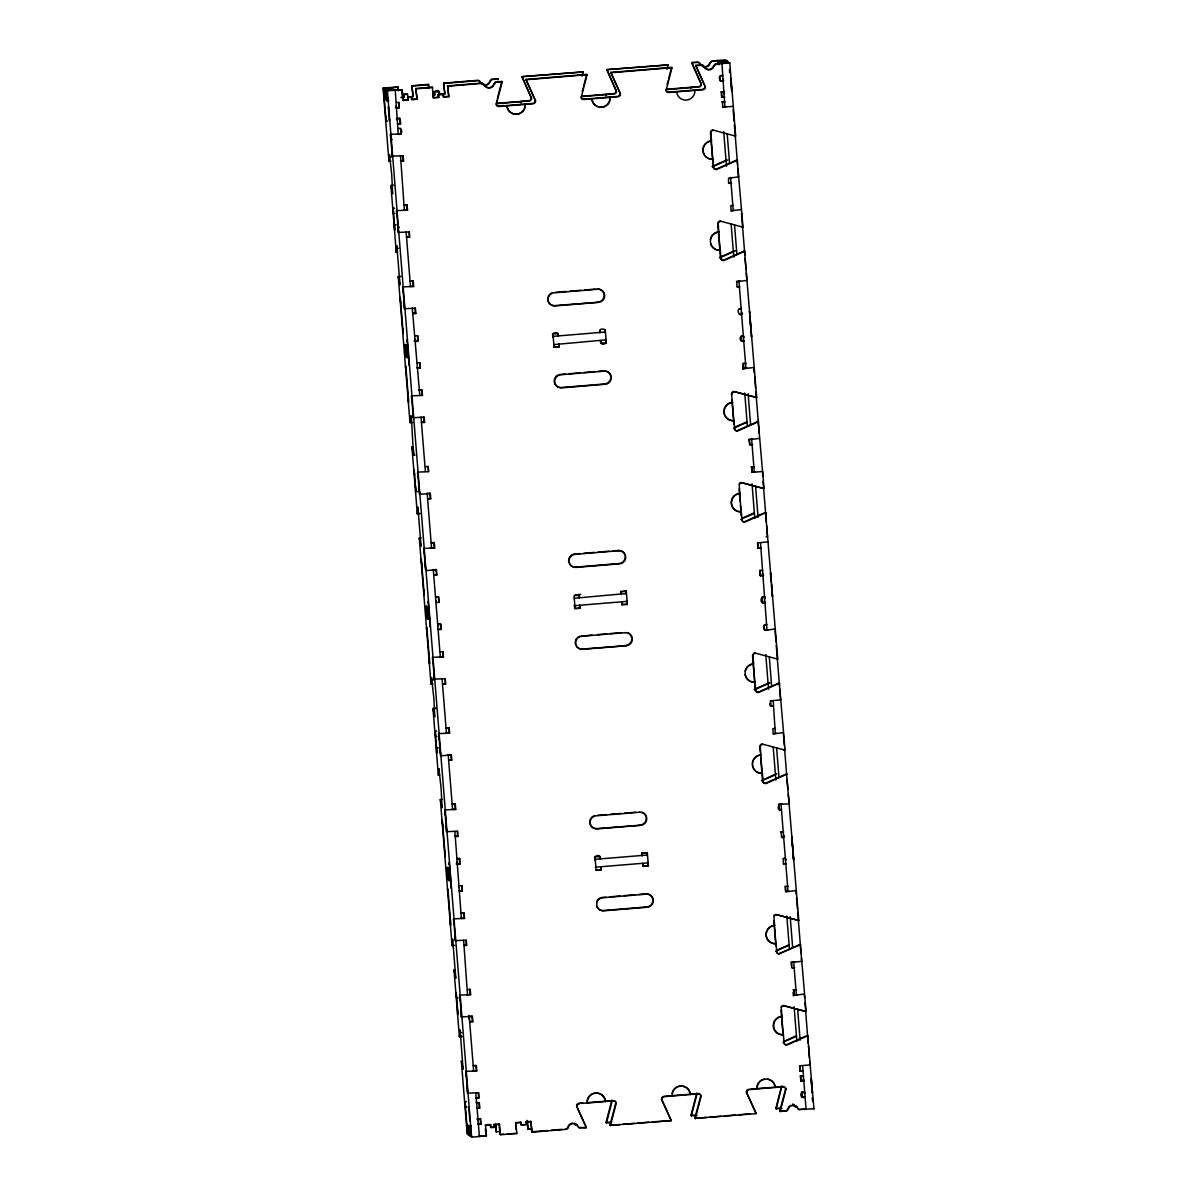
<?xml version="1.0" encoding="UTF-8"?>
<svg xmlns="http://www.w3.org/2000/svg" width="1197" height="1197" viewBox="0 0 1197 1197"><rect width="100%" height="100%" fill="white"/><g stroke="black" fill="none" stroke-linecap="round" stroke-linejoin="round"><path stroke-width="1.5" d="M398.571 90.688L397.868 86.902L383.055 88.129L388.935 161.206L389.504 154.563L391.718 174.612L392.661 193.779L390.925 185.565L396.267 252.253L397.569 252.148L396.282 252.223M396.297 252.178L396.835 245.609L400.007 284.796L398.257 276.612L409.973 422.706L412.621 422.406M410.002 422.616C412.037 395.07 411.858 458.451 415.015 455.159M419.908 513.528L417.304 513.752L417.873 507.094L421.06 546.296L419.294 538.111L431.01 684.19L432.97 684.026M431.04 684.115L431.593 677.547L433.927 699.257L434.75 716.764L432.985 708.504L438.341 775.237L439.643 775.132L438.371 775.162L438.91 768.579L441.124 788.643L442.097 807.78L440.331 799.596L452.047 945.675L454.695 945.391M452.077 945.6L452.631 939.032L455.803 978.233L454.022 969.974L455.309 969.854M457.045 861.93L457.089 863.815M743.711 337.689C744.534 333.185 737.367 337.18 741.242 341.1L744.28 341.175L741.676 341.384L741.257 336.162M724.065 93.62L724.02 91.735L721.192 91.81L721.611 97.032L724.649 97.122L721.611 97.032M496.905 100.219L496.381 104.124A2.618 2.618 0 0 0 499.209 106.518L533.174 103.72A2.618 2.618 0 0 0 535.583 100.892L526.53 80.453A2.633 2.633 0 0 1 526.351 79.72L525.932 79.421A2.633 2.633 0 0 0 526.096 80.154L535.508 100.832M497.368 98.423L501.618 82.174A2.633 2.618 0 0 0 501.678 81.426L495.408 82.054L493.837 83.82A5.252 5.237 -55 0 1 484.83 85.96L483.558 83.985A2.633 2.618 0 0 0 481.374 83.102L447.558 85.9L448.815 96.643L447.558 85.9M496.381 104.124L502.052 82.473A2.633 2.618 0 0 0 502.097 81.725L501.678 81.426M582.041 76.309L582.984 72.703A2.618 2.618 0 0 0 583.044 71.94L521.982 76.653A2.633 2.633 0 0 0 522.146 77.386L531.199 97.825A2.618 2.618 0 0 1 529.269 100.578L520.964 101.311A9.187 9.172 -55 0 1 520.934 102.987M582.266 91.406L583.208 87.8M583.687 85.989L586.515 75.172A2.633 2.618 0 0 0 586.575 74.409L525.932 79.421M620.405 93.83L610.994 73.152A2.633 2.633 0 0 1 610.829 72.404L611.248 72.703A2.633 2.633 0 0 0 611.413 73.436L620.465 93.875A2.618 2.618 0 0 1 618.071 96.703L584.091 99.516A2.618 2.618 0 0 1 581.263 97.122L586.934 75.471A2.633 2.618 0 0 0 586.994 74.708L586.56 74.409M666.938 69.291L667.881 65.685A2.618 2.618 0 0 0 667.926 64.922L606.864 69.635A2.633 2.633 0 0 0 607.044 70.384L616.096 90.807A2.633 2.618 0 0 1 613.687 93.635L581.278 96.329M667.163 84.389L668.106 80.783M668.569 78.987L671.412 68.154A2.633 2.618 0 0 0 671.457 67.406L610.829 72.404M705.287 86.812L695.891 66.134A2.633 2.633 0 0 1 695.711 65.401L696.145 65.685A2.633 2.633 0 0 0 696.31 66.433L705.362 86.872A2.618 2.618 0 0 1 702.968 89.7L668.988 92.498A2.618 2.618 0 0 1 666.16 90.104L671.831 68.453A2.633 2.618 0 0 0 671.876 67.69L671.457 67.406M610.231 1122.606L606.131 1122.606A2.633 2.633 0 0 1 606.176 1121.858L611.847 1100.208M606.55 1122.906A2.633 2.633 0 0 1 606.61 1122.158L612.28 1100.507M613.956 1100.686A2.618 2.618 0 0 1 615.812 1102.976L610.141 1124.626A2.633 2.633 0 0 0 610.081 1125.375L671.143 1120.661A2.618 2.618 0 0 0 670.978 1119.928L661.567 1099.25A2.618 2.618 0 0 1 663.901 1096.377L670.694 1095.809M610.515 1125.674A2.633 2.633 0 0 1 610.56 1124.911L616.231 1103.275A2.618 2.618 0 0 0 613.403 1100.866L613.059 1100.627M696.968 1115.439L691.028 1115.604A2.633 2.633 0 0 1 691.073 1114.841L696.744 1093.19M691.447 1115.903A2.633 2.633 0 0 1 691.492 1115.14L697.163 1093.489M785.95 1089.195L785.591 1088.956A2.618 2.618 0 0 0 782.763 1086.547L748.798 1089.36A2.618 2.618 0 0 0 746.389 1092.188L755.861 1112.911A2.618 2.618 0 0 1 756.04 1113.659L694.978 1118.372A2.633 2.633 0 0 1 695.023 1117.609L700.694 1095.958A2.618 2.618 0 0 0 697.881 1093.564L672.4 1095.659M695.397 1118.671A2.633 2.633 0 0 1 695.457 1117.908L701.128 1096.257A2.618 2.618 0 0 0 698.3 1093.863L697.941 1093.609M781.85 1108.437L775.925 1108.587A2.633 2.633 0 0 1 775.97 1107.838L781.641 1086.188M776.344 1108.886A2.633 2.633 0 0 1 776.389 1108.123L781.776 1086.278M797.995 1108.437A5.252 5.237 -55 0 0 788.135 1109.245A2.618 2.618 0 0 1 785.816 1111.19L779.875 1111.355A2.633 2.633 0 0 1 779.92 1110.592L785.591 1088.956M780.294 1111.654A2.633 2.633 0 0 1 780.339 1110.891L786.01 1089.24A2.618 2.618 0 0 0 783.197 1086.846L782.838 1086.592M567.543 1127.828L568.485 1125.674A5.252 5.237 -55 0 1 572.51 1123.22M712.065 166.488L725.696 160.413M712.484 166.787L727.821 159.949M711.078 130.937A2.618 2.618 0 0 0 710.464 132.852L713.203 166.847A2.633 2.618 0 0 0 716.015 169.241L736.454 160.144A2.648 2.633 0 0 1 737.202 159.979L742.993 227.041A2.633 2.618 0 0 1 742.245 226.996L720.19 221.071A2.618 2.618 0 0 0 718.798 221.61M716.449 169.54L736.888 160.443A2.648 2.633 0 0 1 737.621 160.278M719.397 257.535L734.719 250.697M719.816 257.819L735.138 250.996M718.409 221.984A2.618 2.618 0 0 0 717.781 223.899L720.519 257.894A2.618 2.618 0 0 0 723.347 260.288L743.786 251.19A2.633 2.633 0 0 1 744.519 251.026L756.713 397.494A2.618 2.618 0 0 1 755.95 397.434L733.956 391.554M744.953 251.325A2.633 2.633 0 0 0 744.205 251.49L723.766 260.587A2.618 2.618 0 0 1 720.938 258.193L720.579 257.939M734.808 427.209L746.733 421.913M733.537 428.272L747.152 422.197M734.315 428.81A2.618 2.618 0 0 0 737.053 430.74L757.492 421.643A2.633 2.633 0 0 1 758.24 421.464L764.03 488.526A2.633 2.618 0 0 1 763.282 488.481L741.287 482.6A2.618 2.618 0 0 0 740.285 482.825M758.659 421.763A2.633 2.633 0 0 0 757.925 421.942L737.487 431.04A2.618 2.618 0 0 1 734.659 428.631L734.285 428.376M742.14 518.256L754.05 512.944M740.853 519.318L754.484 513.244M765.99 512.81A2.633 2.633 0 0 0 765.242 512.974L744.803 522.087A2.618 2.618 0 0 1 741.975 519.678L741.616 519.423A2.618 2.618 0 0 0 744.384 521.787L764.823 512.69A2.633 2.633 0 0 1 765.556 512.511L777.751 658.978A2.618 2.618 0 0 1 776.988 658.934L754.948 653.008A2.618 2.618 0 0 0 753.541 653.547M754.14 689.457L769.476 682.634M754.574 689.756L769.895 682.933M752.853 654.37A2.618 2.618 0 0 0 752.539 655.836L755.277 689.831A2.618 2.618 0 0 0 758.105 692.225L778.544 683.128A2.633 2.633 0 0 1 779.277 682.963L785.067 750.025A2.618 2.618 0 0 1 784.319 749.965L762.265 744.055A2.618 2.618 0 0 0 760.873 744.594M779.696 683.263A2.633 2.633 0 0 0 778.963 683.427L758.524 692.524A2.618 2.618 0 0 1 755.696 690.13L755.322 689.861M761.472 780.504L776.793 773.681M761.89 780.803L775.521 774.743M760.723 757.611L762.594 780.878A2.618 2.618 0 0 0 765.422 783.272L785.86 774.175A2.633 2.633 0 0 1 786.609 774.01L798.788 920.463A2.618 2.618 0 0 1 798.025 920.418L776.03 914.538A2.618 2.618 0 0 0 775.043 914.762M787.028 774.294A2.633 2.633 0 0 0 786.279 774.474L765.856 783.571A2.618 2.618 0 0 1 763.028 781.177L762.654 780.908M776.883 950.194L788.808 944.882M775.611 951.256L789.227 945.181M776.314 951.316A2.618 2.618 0 0 0 779.142 953.71L799.581 944.613A2.633 2.633 0 0 1 800.314 944.448L806.105 1011.51A2.618 2.618 0 0 1 805.357 1011.465L783.362 1005.585M779.142 953.725L800 944.912A2.633 2.633 0 0 1 800.733 944.747M784.215 1041.24L796.14 1035.929M782.928 1042.288L796.559 1036.228M808.065 1035.794A2.633 2.633 0 0 0 807.332 1035.959L786.893 1045.056A2.618 2.618 0 0 1 784.065 1042.662L783.691 1042.407A2.618 2.618 0 0 0 786.459 1044.757L806.898 1035.659A2.633 2.633 0 0 1 807.646 1035.495L813.945 1108.871L798.623 1109.32M502.097 81.725L495.827 82.354L494.256 84.119A5.252 5.237 -55 0 1 485.249 86.259L483.977 84.269A2.633 2.618 0 0 0 481.807 83.401L447.977 86.184M721.522 63.261L715.252 63.905L713.696 65.67A5.252 5.237 -55 0 1 703.836 66.478A2.618 2.618 0 0 0 701.233 64.937L695.711 65.401M411.843 85.75L413.1 96.508L411.843 85.75L428.361 84.389L429.065 88.174M443.593 83.132L444.865 93.875L443.593 83.132L477.423 80.334A2.618 2.618 0 0 1 479.608 81.216L480.88 83.192M497.728 78.658A2.618 2.618 0 0 1 497.668 79.421L498.087 79.705A2.618 2.618 0 0 0 498.147 78.957L491.458 79.286L489.887 81.052A5.252 5.237 -55 0 1 483.678 84.852M666.175 89.311L698.584 86.633A2.633 2.618 0 0 0 700.993 83.805L691.926 63.366A2.633 2.633 0 0 1 691.761 62.633L697.282 62.169A2.618 2.618 0 0 1 699.886 63.71A5.252 5.237 -55 0 0 700.724 65.027M398.287 87.201L383.474 88.428L386.107 121.106M412.262 86.049L428.78 84.688M444.027 83.416L477.842 80.633A2.618 2.618 0 0 1 480.027 81.516L481.299 83.491A5.252 5.237 -55 0 0 490.306 81.351L491.877 79.586L498.147 78.957M521.982 76.653L583.029 71.94M606.864 69.635L667.926 64.922M691.761 62.633L697.701 62.468A2.618 2.618 0 0 1 700.305 64.01A5.252 5.237 -55 0 0 701.143 65.326M383.055 88.129L384.162 88.907L392.003 88.249L391.314 87.77M717.871 64.144L717.572 60.493L718.679 61.271L726.519 60.628L725.412 59.85L712.065 60.957L709.731 62.902A5.252 5.237 -55 0 1 701.996 66.089M384.985 89.476L393.723 89.461L384.985 89.476L385.823 99.935L384.162 88.907M388.786 100.982L387.469 101.087L386.631 90.628L394.471 89.984L395.279 90.538L398.212 133.735M394.845 90.239L402.237 89.97L403.09 100.428L408.312 99.994L407.683 97.077L408.312 99.994M415.793 88.518L417.065 99.276L415.793 88.518L432.312 87.157L433.568 97.915L438.805 97.481L438.162 94.563L438.805 97.481M386.631 90.628L402.237 89.97M416.212 88.817L432.73 87.441M526.351 79.72L586.994 74.708M611.248 72.703L671.876 67.69M696.145 65.685L701.651 65.237A2.618 2.618 0 0 1 704.255 66.778A5.252 5.237 -55 0 0 714.115 65.97L716.434 64.01L729.796 62.917L735.676 135.994A2.633 2.618 0 0 1 734.913 135.949L712.858 130.024A2.618 2.618 0 0 0 711.467 130.563M403.718 94.324L404.362 97.226L403.718 94.324C411.544 91.974 403.569 100.234 412.681 96.209M434.212 91.795L434.84 94.713L434.212 91.795C441.124 86.438 439.823 99.65 439 91.406M404.152 94.608L407.668 94.324M434.631 92.094L439.434 91.705M385.075 96.942L386.377 96.837M385.329 97.122L386.646 97.017M388.292 98.169L386.796 98.139L387.469 101.087M439.209 94.024L444.446 93.59M400.875 97.511L404.362 97.226M407.683 97.077L413.1 96.508M433.538 94.817L434.84 94.713M438.162 94.563L444.865 93.875M408.102 97.376L411.618 97.092L411.828 99.71L417.065 99.276M438.596 94.862L443.384 94.458L443.593 97.077L448.815 96.643M387.185 100.892L388.501 100.787M407.893 99.695L403.09 100.428M411.618 97.092L411.409 99.411L416.631 98.977M432.73 92.378L433.149 97.615L438.371 97.181M448.396 96.359L443.174 96.777L443.384 94.458M396.491 102.388L398.87 102.523L399.289 107.76L396.461 107.82M720.31 75.98C727.596 75.606 715.417 73.241 720.744 81.216L723.138 80.842M395.384 107.745L399.289 107.76M720.04 77.431L720.31 80.917L723.796 80.618M496.396 103.331L521.174 101.446A9.187 9.172 -55 0 1 521.204 102.284M496.815 103.63L529.224 100.952A2.633 2.618 0 0 0 531.633 98.124L522.565 77.685A2.633 2.633 0 0 1 522.401 76.952M581.712 96.613L614.121 93.935A2.633 2.618 0 0 0 616.515 91.107L607.463 70.683A2.633 2.633 0 0 1 607.298 69.935M666.594 89.61L699.003 86.932A2.633 2.618 0 0 0 701.412 84.104L692.36 63.665A2.633 2.633 0 0 1 692.18 62.932M496.216 104.782A2.618 2.618 0 0 0 498.775 106.219L532.755 103.421A2.618 2.618 0 0 0 535.164 100.593M581.114 97.765A2.618 2.618 0 0 0 583.672 99.216L617.652 96.418A2.618 2.618 0 0 0 620.046 93.575M665.996 90.748A2.618 2.618 0 0 0 668.569 92.199L702.534 89.401A2.618 2.618 0 0 0 704.943 86.573M396.252 118.653L400.172 118.653L400.591 123.889L397.554 123.8L400.591 123.889M721.192 91.81L724.679 91.526M400.172 118.653C396.297 116.318 397.763 123.306 397.135 118.578M385.793 120.882L387.559 121.106M722 101.835L725.038 101.91L722.345 102.074M397.479 133.899C403.09 136.757 402.985 126.478 397.943 128.603M726.19 106.638L722.419 107.057L733.148 106.398M401.399 133.914L390.372 134.378L390.94 139.705M390.791 139.6L392.242 139.6M403.569 160.922L400.531 160.847L403.569 160.922L403.15 155.7L392.122 156.164L391.853 151.031M389.863 157.271L391.165 157.166M388.935 161.206L390.895 161.056M390.91 185.535L393.499 185.266L392.242 185.52M407.115 204.941L404.077 204.867L407.115 204.941L407.534 210.178L396.506 210.642L397.075 215.969M392.706 207.979L394.576 208.263M403.628 210.163L407.534 210.178M728.958 183.41L731.576 183.186L728.539 183.111L728.539 178.173L738.429 176.917M394.995 213.5L393.544 213.5L393.259 208.368M395.758 224.722L394.456 224.827L395.908 224.827M409.703 237.201L406.666 237.111L409.703 237.201L409.284 231.964L398.272 232.427L397.838 227.206L399.289 227.191M733.357 205.42L730.754 205.63L731.172 210.867L741.063 209.61M734.225 210.283L731.172 210.867M397.195 248.318L398.496 248.213M398.242 276.567L400.172 276.372M399.574 276.567L400.875 276.447M413.249 281.22L410.212 281.13L413.249 281.22L413.668 286.442L402.641 286.906L403.209 292.248M409.763 286.442L413.668 286.442M555.438 292.382L566.331 291.484M569.967 291.185L580.844 290.287M584.48 289.988L595.373 289.09M597.602 289.24L554.046 292.831A6.569 6.554 -55 0 0 548.046 299.908A6.569 6.554 -55 0 0 555.109 305.908L598.665 302.317A6.569 6.554 -55 0 0 604.665 295.24A6.569 6.554 -55 0 0 597.602 289.24L597.288 289.016M736.439 281.385L739.926 281.1M415.838 313.464L412.8 313.39L415.838 313.464L415.419 308.228L404.406 308.706L404.122 303.574M737.292 286.921L739.896 286.696L736.858 286.622L736.873 281.684L746.763 280.427M552.371 292.771A6.569 6.554 -55 0 0 554.675 305.609L598.545 302.243M415.015 335.908L417.633 335.684L418.052 340.921C414.581 344.063 414.91 336.148 415.015 340.846M739.073 309.14C746.359 308.766 734.165 306.402 739.492 314.377C743.532 317.025 741.063 309.125 741.691 313.853M414.147 340.906L418.052 340.921M742.559 313.794L739.492 314.377M552.834 337.135L552.565 333.873C560.391 328.517 558.415 341.699 557.787 333.439M552.565 333.873L558.221 333.724M600.026 330.282C600.729 337.644 596.54 325.868 605.263 329.848L606.31 342.926C598.485 348.267 600.475 335.085 601.089 343.344M553.837 344.616L605.532 339.903M559.268 346.801L553.613 346.935L559.268 346.801L559.059 344.197M600.655 343.06L606.31 342.926M417.184 362.93L419.803 362.706L420.222 367.943L417.184 367.868L420.222 367.943M558.969 374.706A6.569 6.554 -55 0 1 560.211 374.466L565.657 374.018M569.293 373.718L580.186 372.821M583.807 372.521L594.7 371.624M598.335 371.324L603.782 370.875A6.569 6.554 -55 0 1 610.829 376.875A6.569 6.554 -55 0 1 604.829 383.953L561.273 387.544A6.569 6.554 -55 0 1 554.51 379M604.201 371.175L560.645 374.766A6.569 6.554 -55 0 0 554.63 381.843A6.569 6.554 -55 0 0 561.692 387.843L605.248 384.252A6.569 6.554 -55 0 0 611.263 377.175A6.569 6.554 -55 0 0 604.201 371.175L603.887 370.95M422.017 390.162L418.98 390.087L422.017 390.162L422.436 395.399L411.409 395.863L411.977 401.19M754.349 373.225L753.766 367.584L743.457 368.556L743.038 363.319L746.075 363.409M743.457 368.556L746.943 368.257M424.606 422.421L421.568 422.332L424.606 422.421L424.187 417.184L413.174 417.663L412.89 412.531M413.234 446.87L411.933 446.975L417.304 513.752M749.157 439.374L749.995 444.895L752.614 444.685L749.576 444.596L749.157 439.374L752.644 439.09M749.576 439.673L759.467 438.416M425.534 466.65L428.152 466.441L428.571 471.663L417.544 472.127L418.112 477.468M415.494 491.264L417.364 491.548M426.416 493.448L430.322 493.463L430.74 498.685L428.122 498.91M751.357 466.83L754.394 466.905L751.357 466.83L752.21 472.351L762.669 471.498L762.654 476.421M430.322 493.463L419.863 494.316L419.025 488.795M427.703 498.61L430.74 498.685M751.791 472.052L755.262 471.768M417.334 513.663L419.952 513.453M419.279 538.066L421.209 537.857M431.249 542.63L434.287 542.705L434.706 547.927L423.693 548.406L424.247 553.732M431.668 542.914L434.287 542.705M430.8 547.927L434.706 547.927M766.065 536.795L767.516 536.78L766.634 525.812M568.949 558.565A6.569 6.554 -55 0 1 574.665 554.031L580.111 553.583M583.732 553.283L594.625 552.386M598.261 552.086L609.153 551.189M612.774 550.889L618.221 550.425A6.569 6.554 -55 0 1 625.283 556.425A6.569 6.554 -55 0 1 619.268 563.503L575.712 567.109A6.569 6.554 -55 0 1 569.353 563.563M618.64 550.725L575.084 554.331A6.569 6.554 -55 0 0 569.084 561.408A6.569 6.554 -55 0 0 576.146 567.408L619.702 563.802A6.569 6.554 -55 0 0 625.702 556.725A6.569 6.554 -55 0 0 618.64 550.725L618.325 550.5M432.551 569.712L436.456 569.727L436.875 574.949L433.838 574.874L436.875 574.949M436.456 569.727L425.997 570.595L425.159 565.059M757.91 548.106L760.948 548.196L757.91 548.106L757.477 542.884L767.801 541.912M438.671 597.183L435.633 597.094L438.671 597.183L439.09 602.405L436.262 602.48M762.728 575.353L762.669 573.468L763.147 575.652L760.11 575.562L759.691 570.341L762.728 570.415M760.11 575.562L763.596 575.278M580.68 594.311L575.518 595.074M575.353 595.208L579.153 594.774M620.644 591.468L621.288 594.385L620.644 591.468L626.181 590.989M579.258 595.223L579.468 597.842L579.258 595.223L574.036 595.657L575.084 608.734L580.306 608.3L579.677 605.383L580.306 608.3M621.063 591.767L626.3 591.333L627.348 604.41L621.692 604.545L627.348 604.41M574.246 598.261L625.941 593.562M574.395 605.158L574.65 608.435L579.887 608.001M762.28 602.585C770.644 601.747 757.851 605.906 761.861 597.363L765.347 597.064M761.861 597.363C765.646 594.61 764.778 601.747 764.479 597.138M441.259 629.427L438.222 629.353L441.259 629.427L440.84 624.206C436.935 621.782 438.461 628.874 437.803 624.116M592.141 635.068L581.577 636.191M597.587 634.619L606.67 633.871M610.29 633.572L621.183 632.659M625.238 632.659L581.682 636.265A6.569 6.554 -55 0 0 575.667 643.343A6.569 6.554 -55 0 0 582.73 649.328L626.285 645.737A6.569 6.554 -55 0 0 632.3 638.659A6.569 6.554 -55 0 0 625.238 632.659L625.133 632.585M440.436 651.871L443.055 651.662L443.474 656.884L432.446 657.362L433.015 662.689M764.494 625.103C771.781 624.729 759.586 622.38 764.913 630.34L774.803 629.083M439.568 656.884L443.474 656.884M764.21 626.555L764.494 630.041L767.98 629.757M576.655 646.589A6.569 6.554 -55 0 0 582.311 649.043L626.181 645.662M445.643 683.906L442.606 683.831L445.643 683.906L445.224 678.684L434.212 679.148L433.927 674.016M431.937 680.255L433.254 680.15M432.97 708.474L435.573 708.25M434.316 708.489L435.633 708.385M449.189 727.926L446.152 727.851L449.189 727.926L449.608 733.163L438.596 733.626L439.149 738.953M770.195 700.858L780.504 699.901M434.78 730.963L436.651 731.247M438.596 733.626L439.898 733.522M770.614 706.095C777.736 705.437 767.427 708.31 770.329 702.609M445.703 733.148L449.608 733.163M436.92 736.379L435.618 736.484L435.334 731.352M437.833 747.706L436.531 747.811L437.982 747.811M447.454 754.933L451.359 754.948L451.778 760.17L448.74 760.095L451.778 760.17M451.359 754.948L440.9 755.816L440.062 750.28M775.447 728.404L772.828 728.614L773.247 733.851L783.272 732.684M776.314 733.267L773.247 733.851M440.316 799.551L442.247 799.357M455.324 804.189L452.286 804.115L455.324 804.189L455.743 809.426L444.73 809.89L445.284 815.217M451.838 809.411L455.743 809.426M597.512 815.366L606.595 814.618M610.216 814.319L621.108 813.421M624.744 813.122L635.637 812.224M639.677 812.224L596.121 815.815A6.569 6.554 -55 0 0 590.121 822.893A6.569 6.554 -55 0 0 597.183 828.893L640.739 825.287A6.569 6.554 -55 0 0 646.739 818.209A6.569 6.554 -55 0 0 639.677 812.224L639.572 812.15M782 804.085L778.529 804.369L789.407 803.8L788.239 794.284M457.912 836.449L454.875 836.359L457.912 836.449L457.493 831.212L446.481 831.676L446.197 826.558M778.948 809.606C786.055 808.933 775.746 811.805 778.663 806.105M640.634 825.212L596.749 828.593A6.569 6.554 -55 0 1 594.445 815.741M459.708 858.668L456.67 858.593L459.708 858.668L460.127 863.905L457.508 864.114L457.089 862.094M780.728 831.825L783.766 831.9L781.147 832.124L781.581 837.346C785.606 840.01 783.137 832.11 783.766 836.838M456.222 863.89L460.127 863.905M784.634 836.763L781.581 837.346M594.909 860.119L594.64 856.843C602.48 851.501 600.49 864.683 599.877 856.409M641.891 855.571L641.682 852.967L647.338 852.833L648.385 865.895L643.163 866.329L642.52 863.426M594.64 856.843L600.296 856.708M641.682 852.967L647.338 852.833M601.343 869.785L595.702 869.92L601.343 869.785L601.133 867.167M642.744 866.029L648.385 865.895M462.296 890.927L459.259 890.837L462.296 890.927L461.877 885.69L459.05 885.765L459.064 887.486M782.898 858.848C786.429 855.825 785.935 863.022 785.546 858.982M783.751 864.369L786.369 864.159L783.332 864.069L783.332 859.147M596.585 901.984A6.569 6.554 -55 0 1 602.3 897.451L605.921 897.152M609.557 896.852L620.45 895.954M624.071 895.655L634.964 894.758M638.6 894.458L645.856 893.86A6.569 6.554 -55 0 1 652.919 899.86A6.569 6.554 -55 0 1 646.904 906.937L603.348 910.528A6.569 6.554 -55 0 1 596.51 905.785M646.275 894.159L602.719 897.75A6.569 6.554 -55 0 0 596.719 904.827A6.569 6.554 -55 0 0 603.767 910.827L647.323 907.221A6.569 6.554 -55 0 0 653.338 900.144A6.569 6.554 -55 0 0 646.275 894.159L645.961 893.935M461.054 913.072L464.092 913.146L464.511 918.383L453.498 918.847L454.052 924.174M461.473 913.371L464.092 913.146M789.018 891.241L785.531 891.526L785.112 886.304L788.15 886.379M460.606 918.368L464.511 918.383M466.68 945.406L463.643 945.316L466.68 945.406L466.261 940.169L455.249 940.633L454.965 935.5M791.516 965.844L791.232 962.358L794.718 962.059M791.232 962.358L801.541 961.386M467.608 989.635L470.226 989.41L470.645 994.647L459.633 995.111L460.187 1000.438M466.74 994.632L470.645 994.647M792.07 967.879L794.688 967.67L791.651 967.58L791.651 962.642M458.107 997.969L456.656 997.969L455.818 992.448M461.099 1011.779L461.384 1016.911L462.685 1016.792M468.491 1016.433L472.396 1016.433L472.815 1021.669L469.778 1021.58L472.815 1021.669M793.446 989.814L796.484 989.889L793.446 989.814L794.284 995.335L804.175 994.079L804.593 997.58M472.396 1016.433L461.384 1016.911M793.865 995.036L797.352 994.752M454.007 969.959L459.379 1036.722C461.533 1024.318 457.823 1032.248 461.608 1032.682M462.027 1036.437L459.409 1036.647L461.997 1036.512M476.361 1065.689L473.324 1065.599L476.361 1065.689L476.78 1070.911L465.768 1071.375L466.321 1076.716M472.875 1070.911L476.78 1070.911M478.95 1097.933L475.927 1097.858L478.95 1097.933L478.531 1092.711L467.518 1093.175L467.234 1088.043M799.88 1069.774L799.566 1065.854L809.875 1064.896M799.985 1071.091L803.022 1071.165L800.045 1071.135M464.586 1101.405L466.456 1101.689M479.339 1102.721L476.301 1102.646L479.339 1102.721L479.758 1107.958L477.154 1108.168M800.374 1075.879L803.411 1075.968L800.374 1075.879L800.793 1081.115L803.83 1081.19L803.367 1079.051L803.396 1080.891M465.424 1106.926L466.875 1106.911M476.72 1107.883L479.758 1107.958M800.793 1081.115L804.279 1080.831M577.612 1103.918A2.618 2.618 0 0 1 579.004 1103.38L582.58 1103.08M587.503 1102.676L612.984 1100.567M605.562 1101.509L587.278 1103.021A9.187 9.172 -55 0 1 595.687 1093.115A9.187 9.172 -55 0 1 605.562 1101.509L613.403 1100.866M690.46 1094.507L672.16 1096.018A9.187 9.172 -55 0 1 680.569 1086.113A9.187 9.172 -55 0 1 690.46 1094.507L698.3 1093.863M764.434 1079.051A9.187 9.172 -55 0 0 756.848 1088.851L783.197 1086.846M579.004 1103.38L587.278 1103.021M672.16 1096.018L664.32 1096.661A2.618 2.618 0 0 0 661.911 1099.489M775.357 1087.489A9.187 9.172 -55 0 0 765.467 1079.096A9.187 9.172 -55 0 0 757.058 1089.001L749.217 1089.659A2.618 2.618 0 0 0 746.808 1092.487M476.735 1118.851L480.64 1118.851L481.059 1124.088L478.097 1124.058L481.059 1124.088M480.64 1118.851L477.812 1118.926M802.02 1092.248L804.489 1091.933M802.08 1097.245C810.444 1096.407 797.651 1100.567 801.661 1092.008M470.975 1125.823L469.658 1125.928L471.259 1126.018M490.561 1124.596L486.61 1124.582M485.129 1125.165L490.366 1124.746L490.994 1127.649L494.511 1127.365L493.882 1124.447L494.511 1127.365M495.618 1124.297L499.538 1124.312L500.376 1134.771L516.895 1133.409L515.623 1122.651L516.191 1129.624M515.623 1122.651L520.845 1122.217L521.488 1125.135L526.276 1124.731L525.648 1121.828L530.87 1121.394L532.126 1132.153L565.957 1129.355A2.618 2.618 0 0 0 567.977 1128.128L568.904 1125.973A5.252 5.237 -55 0 1 578.136 1126.601L578.57 1127.26M490.785 1125.03L485.563 1125.464L486.401 1135.923L471.588 1137.15L469.942 1126.138M494.301 1124.746L499.538 1124.312M516.042 1122.951L521.279 1122.517M526.067 1122.128L531.288 1121.694M470.99 1128.307L469.688 1128.412L471.184 1128.442M490.366 1124.746L490.575 1127.35L494.092 1127.065M520.845 1122.217L521.054 1124.836L524.256 1124.567M527.054 1120.377L527.757 1129.085L531.318 1128.786M606.131 1122.606L611.652 1122.158M691.028 1115.604L696.534 1115.14M775.925 1108.587L781.432 1108.138M469.598 1134.217L467.638 1134.382L465.005 1101.704M495.363 1123.863L495.992 1131.704L500.092 1131.704M527.757 1129.085L531.737 1129.085M460.306 1032.787L463.104 1069.295L461.339 1061.021L467.204 1134.083L469.882 1134.726M468.311 1134.861L467.473 1124.402L469.134 1135.444L470.705 1135.31M479.009 1136.207L486.401 1135.923M499.104 1124.013L499.957 1134.472L503.623 1134.172M507.289 1133.873L516.895 1133.409M530.87 1121.394L531.707 1131.853L547.732 1130.537M551.293 1130.237L561.977 1129.355M579.543 1127.783L586.246 1127.679A2.618 2.618 0 0 0 586.081 1126.946L576.67 1106.252A2.618 2.618 0 0 1 577.223 1104.292M610.096 1125.375L620.196 1124.552M622.949 1124.312L634.35 1123.37M637.642 1123.1L648.894 1122.173M652.35 1121.888L671.143 1120.661M694.978 1118.372L706.769 1117.399M709.686 1117.16L721.058 1116.217M724.38 1115.933L735.601 1115.006M739.073 1114.721L750.16 1113.809M779.875 1111.355L785.382 1110.906A2.618 2.618 0 0 0 787.716 1108.961M799.401 1109.634L805.686 1109.23M578.779 1127.484L586.246 1127.679M796.214 1106.911L794.673 1106.567M796.633 1107.21L793.611 1105.37A5.252 5.237 -55 0 0 792.758 1104.053M576.356 1125.075L574.829 1124.716M576.789 1125.375L573.752 1123.534M756.713 397.494L756.28 397.195A2.618 2.618 0 0 1 755.531 397.135L733.911 391.524A2.618 2.618 0 0 0 732.953 391.778M741.227 482.556L762.848 488.196A2.633 2.618 0 0 0 763.611 488.226L764.03 488.526M775.985 914.493L795.81 919.655M806.105 1011.51L805.686 1011.211A2.618 2.618 0 0 1 804.938 1011.166L783.302 1005.54A2.618 2.618 0 0 0 782.359 1005.809M729.796 62.917L721.148 63.007L721.956 63.561L724.888 106.742M729.542 72.613L729.557 69.321M667.881 65.685L667.522 65.446A2.618 2.618 0 0 0 667.507 64.638M690.744 87.276L690.953 87.426A9.187 9.172 -55 0 1 690.983 88.249M695.128 90.344L694.903 90.194A9.187 9.172 -55 0 1 686.494 100.099A9.187 9.172 -55 0 1 676.619 91.705L676.829 91.855M735.676 135.994L735.242 135.695A2.633 2.618 0 0 1 734.494 135.65L734.808 135.874M712.918 130.069L713.292 130.323A2.618 2.618 0 0 0 710.883 133.151L711.512 140.992A9.187 9.172 -55 0 0 703.103 150.912A9.187 9.172 -55 0 0 712.993 159.306L713.247 166.892M703.267 147.336A9.187 9.172 -55 0 1 711.302 140.857L711.512 140.992M703.043 148.204A9.187 9.172 -55 0 0 712.784 159.156L712.993 159.306M582.984 72.703L582.625 72.448A2.618 2.618 0 0 0 582.61 71.64M730.589 177.56L733.222 210.253M742.993 227.041L742.574 226.742A2.633 2.618 0 0 1 741.811 226.697L742.125 226.921M720.25 221.101L720.609 221.37A2.618 2.618 0 0 0 718.215 224.198L718.843 232.038A9.187 9.172 -55 0 0 710.434 241.944A9.187 9.172 -55 0 0 720.31 250.353L720.953 258.193M711.796 235.869A9.187 9.172 -55 0 1 718.634 231.889L718.843 232.038M710.509 243.455A9.187 9.172 -55 0 0 720.1 250.203L720.31 250.353M502.665 102.822L502.875 102.957A9.187 9.172 -55 0 0 502.979 103.78M738.923 281.071L745.926 368.242M751.492 335.145L751.551 337.03L749.891 315.17M398.87 102.523L398.87 107.461M387.005 100.757L385.883 90.104M385.688 115.885L386.257 121.211M389.294 119.221C390.237 126.897 387.469 101.027 388.591 108.149M403.15 155.7L403.15 160.637M734.659 428.631L734.03 420.79A9.187 9.172 -55 0 1 724.14 412.396A9.187 9.172 -55 0 1 732.549 402.491L731.502 394.352A2.618 2.618 0 0 1 731.606 393.364M730.694 402.626A9.187 9.172 -55 0 1 732.34 402.342L732.549 402.491M729.856 402.895A9.187 9.172 -55 0 0 733.821 420.641L734.03 420.79M604.904 332.063L552.64 336.387M751.626 439.06L754.26 471.738M404.347 209.999L400.531 155.909M409.284 231.964L409.284 236.901M406.097 231.784L410.481 286.263M394.456 229.764L394.591 224.931M733.417 496.605A9.187 9.172 -55 0 1 739.671 493.388L739.881 493.538A9.187 9.172 -55 0 0 731.472 503.443A9.187 9.172 -55 0 0 741.347 511.837L741.99 519.678M732.833 497.353A9.187 9.172 -55 0 0 741.138 511.688L741.347 511.837M399.888 297.32L400.726 302.841M412.247 308.048L419.818 395.608M770.778 574.844L770.509 572.809L771.212 580.291M417.633 335.684L417.618 340.621M402.776 328.337L402.776 333.275M771.437 585.602L772.529 596.645L771.511 583.927M407.175 341.489L407.1 339.619L409.194 365.309L408.925 363.275M405.379 346.816L406.561 347.639M419.803 362.706L419.803 367.644M406.007 354.656L407.189 355.479M405.409 365.953L406.247 371.489M766.963 629.727L760.514 542.959M422.436 395.399L421.583 389.878M408.312 396.985L408.297 401.908M777.751 658.978L777.317 658.679A2.618 2.618 0 0 1 776.569 658.634M421 417.005L425.384 471.483M754.993 653.038L755.367 653.308A2.618 2.618 0 0 0 752.958 656.136L753.601 663.976A9.187 9.172 -55 0 0 745.177 673.881A9.187 9.172 -55 0 0 755.068 682.29L755.696 690.13M746.554 667.806A9.187 9.172 -55 0 1 753.377 663.826L753.601 663.976M626.3 591.333L626.136 594.311M745.073 674.554A9.187 9.172 -55 0 0 754.858 682.14L755.068 682.29M626.57 601.403L574.306 605.712M428.152 466.441L428.571 471.663M413.743 469.463L414.716 475.089M775.297 733.237L773.232 700.948M427.149 493.284L431.533 547.747M415.494 486.326L416.062 491.653M785.067 750.025L784.648 749.726A2.618 2.618 0 0 1 783.9 749.681L784.215 749.906M762.324 744.085L762.698 744.354A2.618 2.618 0 0 0 760.29 747.182L760.918 755.023A9.187 9.172 -55 0 0 752.509 764.928A9.187 9.172 -55 0 0 762.399 773.322L763.028 781.177M760.484 744.968A2.618 2.618 0 0 0 759.856 746.883L760.23 747.137M752.315 763.102A9.187 9.172 -55 0 1 760.708 754.873L760.918 755.023M752.3 764.778A9.187 9.172 -55 0 0 762.175 773.172L762.399 773.322M780.998 804.055L788 891.211M420.925 558.804L421.763 564.341M433.284 569.548L440.287 656.704M423.828 589.837L423.813 594.759M439.09 602.405L438.237 596.884M793.357 857.98L793.626 860.015L793.072 854.344M428.212 602.974L428.137 601.103L430.232 626.809L429.962 624.774M426.416 608.3L427.598 609.123M427.045 616.156L428.227 616.979M426.446 627.452L427.299 632.974M443.055 651.662L443.055 656.584M429.349 658.47L429.334 663.407M798.788 920.463L798.369 920.179A2.618 2.618 0 0 1 797.606 920.119L797.92 920.343M445.224 678.684L445.224 683.607M442.052 678.504L446.436 732.983M772.768 925.61A9.187 9.172 -55 0 1 774.429 925.326L774.639 925.476A9.187 9.172 -55 0 0 766.23 935.381A9.187 9.172 -55 0 0 776.105 943.775L776.733 951.615A2.618 2.618 0 0 0 779.561 954.009M771.93 925.88A9.187 9.172 -55 0 0 775.895 943.625L776.105 943.775M646.979 855.047L594.714 859.356M793.701 962.044L796.334 994.722M647.607 862.887L595.343 867.212M448.187 754.768L452.571 809.247M436.531 752.748L436.681 747.916M780.1 1016.657A9.187 9.172 -55 0 1 781.746 1016.358L781.955 1016.507A9.187 9.172 -55 0 0 773.546 1026.428A9.187 9.172 -55 0 0 783.437 1034.821L784.065 1042.662M808.125 1043.111L804.997 1002.697M776.868 1018.273A9.187 9.172 -55 0 0 783.227 1034.672L783.437 1034.821M441.962 820.304L442.815 825.825M457.493 831.212L457.493 836.149M811.446 1080.397L811.192 1078.362L812.12 1091.14M813.137 1108.317L813.945 1108.871M444.865 851.321L444.85 856.259M805.297 1108.961L806.105 1109.514L802.603 1065.943M449.249 864.473L449.219 862.633L451.269 888.294L451 886.259M447.454 869.8L448.636 870.623M461.877 885.69L461.877 890.628M448.082 877.64L449.264 878.463M447.483 888.937L448.336 894.473M746.389 1092.188L755.801 1112.866M756.04 1113.659L755.606 1113.36A2.618 2.618 0 0 0 755.442 1112.626M461.339 918.204L454.89 831.436M450.386 919.954L450.386 924.892M466.261 940.169L466.261 945.106M661.492 1099.205L670.904 1119.883M467.473 994.468L463.643 940.378M469.224 1016.253L473.608 1070.731M457.568 1009.31L457.568 1014.233M576.61 1106.208L586.006 1126.886M478.531 1092.711L478.531 1097.634M475.778 1092.816L479.428 1136.507L478.635 1135.938M468.88 1108.527C468.625 1101.12 469.942 1126.197 470.002 1119.898M469.134 1135.444L470.032 1136.058L469.194 1125.599L469.882 1128.547M797.995 1108.796L799.057 1109.619M579.198 1127.783L577.717 1126.302A5.252 5.237 -55 0 0 574.066 1123.325M798.414 1109.095L797.561 1108.138A5.252 5.237 -55 0 0 792.354 1105.055M794.464 1106.327L794.03 1105.669A5.252 5.237 -55 0 0 793.192 1104.352M411.933 446.99L413.713 455.279M724.02 93.456L723.811 91.585M743.651 337.524L743.442 335.654M730.769 78.299L731.861 91.092M436.157 601.388L435.992 600.445L436.007 601.612M812.164 1091.784L812.389 1093.175L812.359 1091.619M396.431 107.506L396.207 105.785L396.222 107.356M477.633 1119.09L477.872 1120.811L477.842 1119.24M723.108 80.528L722.868 78.807L722.898 80.379M804.309 1092.113L804.549 1093.834L804.519 1092.263M791.816 836.344L793.566 858.129M730.739 79.72L731.651 90.942M733.163 109.885L734.06 120.957M734.36 124.638L737.606 165.096M737.891 168.493L738.564 177.021M741.467 213.111L744.863 255.17M745.118 258.402L746 269.46M746.3 273.155L746.898 280.532M749.965 318.656L750.699 327.739M754.649 376.905L755.546 387.978M755.846 391.658L759.197 433.389M763.058 481.418L766.334 522.146M770.569 574.695L771.152 581.966M775.102 631.028L775.955 641.727M776.255 645.378L779.486 685.627M779.786 689.277L780.653 700.006M783.422 734.389L784.289 745.237M784.589 748.888L786.638 774.504M787.042 779.531L787.821 789.137M791.756 838.005L792.623 848.897M796.289 894.354L795.84 890.568L785.965 891.825L785.531 886.603M796.559 897.735L797.471 909.107M797.741 912.353L801.002 952.962M801.406 958.079L801.691 961.49M808.529 1046.552L809.456 1058.148M809.711 1061.305L810.01 1065.001M811.237 1080.248L811.88 1088.268M812.299 1097.858L812.583 1101.345M727.222 134.109L729.572 163.316M734.509 224.722L736.873 253.988M748.11 393.693L750.609 424.785M755.561 486.221L758.06 517.313M769.297 657.003L771.646 686.27M776.599 747.706L778.948 776.973M790.185 916.663L792.683 947.755M797.636 1009.176L800.135 1040.208M721.611 92.109L722.03 97.331M722.419 102.134L722.838 107.356M743.457 363.619L743.876 368.856M751.791 467.129L752.21 472.351M757.91 543.169L758.329 548.406M760.11 570.625L760.529 575.862M762.294 597.647L762.713 602.884M770.614 701.158L771.033 706.395M778.948 804.668L779.367 809.89M793.865 990.099L794.284 995.335M799.985 1066.153L800.404 1071.39M800.793 1076.178L801.212 1081.415M802.095 1092.307L802.514 1097.529M718.679 61.271L718.963 64.758M742.679 365.968L742.963 369.454M793.087 992.448L793.372 995.934M718.29 64.443L717.991 60.793L711.721 61.421L710.165 63.202A5.252 5.237 -55 0 1 703.941 66.987M723.691 131.64L726.489 166.323M731.128 224.093L733.776 257.011M744.729 393.05L747.377 425.967M752.03 483.753L754.813 518.496M765.766 654.535L768.564 689.292M773.217 747.063L775.865 779.995M786.803 916.019L789.451 948.952M794.105 1006.707L796.888 1041.375M739.881 493.538L739.252 485.683A2.618 2.618 0 0 1 741.661 482.855M774.639 925.476L774.01 917.62A2.618 2.618 0 0 1 776.404 914.792M781.955 1016.507L781.327 1008.667A2.618 2.618 0 0 1 783.736 1005.839M711.302 140.857L712.784 159.156M718.634 231.889L720.1 250.203M732.34 402.342L733.821 420.641M739.671 493.388L741.138 511.688M753.377 663.826L754.858 682.14M760.708 754.873L762.175 773.172M774.429 925.326L775.895 943.625M781.746 1016.358L783.227 1034.672M731.936 399.708L733.956 424.755M739.118 488.975L740.12 501.498M740.404 505.074L741.272 515.802M759.871 746.883L760.304 752.255M773.861 920.912L775.88 945.959M781.043 1010.163L783.062 1035.21M604.829 329.549L605.098 332.811M605.622 339.35L605.891 342.626M626.659 600.849L626.929 604.111M646.919 852.533L647.173 855.795M647.697 862.334L647.966 865.611M621.916 602.226L622.126 604.844M642.116 853.252L642.325 855.87M642.954 863.71L643.163 866.329M558.64 343.898L558.849 346.502M600.714 866.867L600.924 869.486M552.984 334.158L554.046 347.235M595.074 857.142L596.121 870.219M527.473 1120.661L528.176 1129.384M428.361 84.389L428.631 87.875M495.857 1125.03L496.426 1132.003M401.818 89.67L402.521 98.393M485.413 1128.651L485.982 1135.624M397.868 86.902L398.152 90.388M399.738 118.353L400.157 123.59M400.546 128.378L400.965 133.615M406.681 204.642L407.1 209.879M412.815 280.921L413.249 286.143M415 307.943L415.419 313.165M423.768 416.885L424.187 422.122M429.903 493.164L430.322 498.386M433.868 542.406L434.287 547.642M436.037 569.428L436.456 574.665M440.421 623.906L440.84 629.128M448.77 727.626L449.189 732.863M450.94 754.649L451.359 759.886M454.905 803.89L455.324 809.127M459.289 858.369L459.708 863.606M463.673 912.847L464.092 918.084M469.808 989.126L470.226 994.348M471.977 1016.133L472.396 1021.37M475.942 1065.39L476.361 1070.612M478.92 1102.437L479.339 1107.659M480.221 1118.552L480.64 1123.788M468.581 1015.415L468.865 1018.901M387.439 91.196L471.588 1137.15M390.521 134.468L392.272 156.268M396.656 210.747L398.406 232.532M402.791 287.011L404.541 308.796M411.559 395.968L413.309 417.753M417.693 472.231L419.444 494.017M423.828 548.495L425.578 570.296M432.596 657.452L434.346 679.253M438.73 733.716L440.481 755.516M444.865 809.995L446.616 831.78M453.633 918.952L455.384 940.737M459.768 995.216L461.518 1017.001M465.902 1071.48L467.653 1093.265M406.277 347.444C405.738 336.462 408.177 366.776 406.905 355.285M427.314 608.929C426.775 597.946 429.214 628.275 427.942 616.769M448.351 870.414C447.813 859.431 450.252 889.76 448.98 878.269M405.663 347.01C404.391 335.519 406.83 365.833 406.292 354.851M426.701 608.495C425.429 597.004 427.868 627.333 427.329 616.35M447.738 869.995C446.466 858.503 448.905 888.817 448.366 877.835M465.139 1101.794L465.573 1107.03M393.125 208.278L394.875 230.063M400.307 297.619L403.209 333.574M405.828 366.252L408.731 402.207M414.162 469.763L415.913 491.548M421.344 559.104L424.247 595.059M426.865 627.752L429.768 663.707M435.199 731.247L436.95 753.048M442.381 820.588L445.284 856.543M447.917 889.236L450.805 925.191M456.237 992.747L457.987 1014.532M606.086 95.266A9.187 9.172 -55 0 0 606.056 94.443L605.847 94.294A9.187 9.172 -55 0 1 605.832 95.969M731.921 394.651A2.618 2.618 0 0 1 734.33 391.823M732.115 392.436A2.618 2.618 0 0 1 732.504 392.062M739.133 483.917A2.618 2.618 0 0 1 739.836 483.109M568.889 562.366A6.569 6.554 -55 0 1 568.68 559.837M627.348 632.659A6.569 6.554 -55 0 1 625.866 645.437M575.952 645.497A6.569 6.554 -55 0 1 580.006 636.191M745.118 671.188A9.187 9.172 -55 0 1 746.06 668.599M641.801 812.209A6.569 6.554 -55 0 1 640.305 825.002M773.89 915.855A2.618 2.618 0 0 1 774.579 915.047M781.013 1007.395A2.618 2.618 0 0 1 781.91 1006.079M777.631 1017.734A9.187 9.172 -55 0 1 779.262 1016.926M567.543 1127.828A2.618 2.618 0 0 1 565.538 1129.055M585.662 1126.646A2.618 2.618 0 0 1 585.827 1127.379M577.029 1106.507A2.618 2.618 0 0 1 579.438 1103.679M670.559 1119.629A2.618 2.618 0 0 1 670.724 1120.377M788.329 1107.509A5.252 5.237 -55 0 1 790.828 1105.429M767.801 1079.096A9.187 9.172 -55 0 1 775.132 1087.34M679.537 1086.068A9.187 9.172 -55 0 1 690.25 1094.357M672.101 1093.325A9.187 9.172 -55 0 1 678.714 1086.248M587.084 1101.195A9.187 9.172 -55 0 1 605.353 1101.375M598.455 288.956A6.569 6.554 -55 0 1 598.231 302.018M555.019 377.818A6.569 6.554 -55 0 1 557.757 375.17M716.449 169.54A2.633 2.618 0 0 1 713.621 167.146M710.375 239.25A9.187 9.172 -55 0 1 711.302 236.677M749.442 311.429L749.741 313.36L749.457 311.34M727.342 61.197L719.502 61.855L728.24 61.825L727.342 61.197M610.231 97.361L610.021 97.211A9.187 9.172 -55 0 1 601.612 107.117A9.187 9.172 -55 0 1 591.722 98.723L591.931 98.872A9.187 9.172 -55 0 0 601.822 107.266A9.187 9.172 -55 0 0 610.231 97.361M525.333 104.363L525.124 104.214A9.187 9.172 -55 0 1 516.715 114.134A9.187 9.172 -55 0 1 506.825 105.725L507.049 105.875A9.187 9.172 -55 0 0 516.924 114.269A9.187 9.172 -55 0 0 525.333 104.363"/></g></svg>
